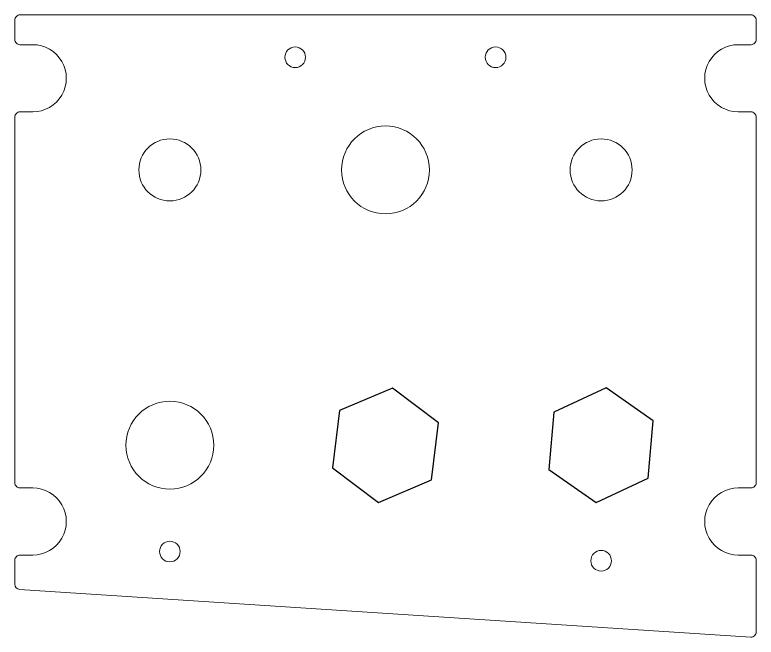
# Model space of a CAD drawing. Header units: millimetres. Extents: x -73 to 73, y -192 to 195.
# Drawn here: x -71.7 to 71.7, y -58.5 to 61.9 of the extents above; entities that cross this region are included whole.
import ezdxf

# ---------------------------------------------------------------- set-up
doc = ezdxf.new("R2010")
doc.units = ezdxf.units.MM
doc.header["$MEASUREMENT"] = 0
doc.layers.add('LED', color=7, linetype='Continuous')

msp = doc.modelspace()

# ---------------------------------------------------------------- linework, layer by layer
at = {"layer": 'LED', "color": 250}
for points in [[(10.2573, -17.0308), (1.3582, -10.3249), (-8.8989, -14.6788), (-10.2569, -25.7386), (-1.3578, -32.4445), (8.8993, -28.0906)], [(51.8241, -16.6755), (42.6964, -10.2842), (32.5975, -14.9934), (31.6263, -26.0939), (40.754, -32.4852), (50.8529, -27.776)]]:
    msp.add_lwpolyline(points, close=True, dxfattribs=at)
at = {"layer": 'LED', "color": 250, "lineweight": 9}
for centre, major_axis, ratio in [((-17.4739, 53.6442), (0, 2), 1), ((21.3111, 53.6442), (0, 2), 1), ((0.0002, 31.8557), (8.5002, 0), 0.99997647), ((-41.7249, 31.8557), (6.0001, 0), 0.99998333), ((41.7251, 31.8557), (6.0001, 0), 0.99998333), ((-41.7248, -21.3847), (8.5002, 0), 0.99997647), ((-41.725, -41.9529), (0, 2), 1), ((41.725, -43.7391), (0, 2), 1)]:
    msp.add_ellipse(centre, major_axis=major_axis, ratio=ratio, dxfattribs=at)
msp.add_open_spline([(70.6599, -58.4991), (70.9361, -58.5169), (71.2072, -58.4196), (71.409, -58.2303), (71.409, -58.2303), (71.6108, -58.0409), (71.7252, -57.7779), (71.725, -57.5012), (71.725, -57.5012), (71.725, -57.5012), (71.725, -43.6436), (71.725, -43.6436), (71.725, -43.6436), (71.7248, -43.3782), (71.6193, -43.1238), (71.4315, -42.9362), (71.4315, -42.9362), (71.2437, -42.7487), (70.9904, -42.6434), (70.725, -42.6436), (70.725, -42.6436), (70.725, -42.6436), (68.2625, -42.6436), (68.2625, -42.6436), (68.2625, -42.6436), (65.9403, -42.6436), (63.7945, -41.4047), (62.6333, -39.3936), (62.6333, -39.3936), (61.4722, -37.3825), (61.4722, -34.9047), (62.6333, -32.8936), (62.6333, -32.8936), (63.7945, -30.8825), (65.9403, -29.6436), (68.2625, -29.6436), (68.2625, -29.6436), (68.2625, -29.6436), (70.725, -29.6436), (70.725, -29.6436), (70.725, -29.6436), (70.9904, -29.6434), (71.2448, -29.5379), (71.4324, -29.3501), (71.4324, -29.3501), (71.6199, -29.1623), (71.7252, -28.909), (71.725, -28.6436), (71.725, -28.6436), (71.725, -28.6436), (71.725, 42.0814), (71.725, 42.0814), (71.725, 42.0814), (71.7248, 42.3468), (71.6193, 42.6012), (71.4315, 42.7888), (71.4315, 42.7888), (71.2437, 42.9763), (70.9904, 43.0816), (70.725, 43.0814), (70.725, 43.0814), (70.725, 43.0814), (68.2625, 43.0814), (68.2625, 43.0814), (68.2625, 43.0814), (65.9403, 43.0814), (63.7945, 44.3203), (62.6333, 46.3314), (62.6333, 46.3314), (61.4722, 48.3425), (61.4722, 50.8203), (62.6333, 52.8314), (62.6333, 52.8314), (63.7945, 54.8425), (65.9403, 56.0814), (68.2625, 56.0814), (68.2625, 56.0814), (68.2625, 56.0814), (70.725, 56.0814), (70.725, 56.0814), (70.725, 56.0814), (70.9904, 56.0816), (71.2448, 56.1871), (71.4324, 56.3749), (71.4324, 56.3749), (71.6199, 56.5627), (71.7252, 56.816), (71.725, 57.0814), (71.725, 57.0814), (71.725, 57.0814), (71.725, 60.8557), (71.725, 60.8557), (71.725, 60.8557), (71.7248, 61.1211), (71.6193, 61.3755), (71.4315, 61.5631), (71.4315, 61.5631), (71.2437, 61.7506), (70.9904, 61.8559), (70.725, 61.8557), (70.725, 61.8557), (70.725, 61.8557), (-70.725, 61.8557), (-70.725, 61.8557), (-70.725, 61.8557), (-70.9904, 61.8555), (-71.2448, 61.7499), (-71.4324, 61.5622), (-71.4324, 61.5622), (-71.6199, 61.3744), (-71.7252, 61.1211), (-71.725, 60.8557), (-71.725, 60.8557), (-71.725, 60.8557), (-71.725, 57.0814), (-71.725, 57.0814), (-71.725, 57.0814), (-71.7248, 56.816), (-71.6192, 56.5616), (-71.4315, 56.374), (-71.4315, 56.374), (-71.2437, 56.1865), (-70.9904, 56.0812), (-70.725, 56.0814), (-70.725, 56.0814), (-70.725, 56.0814), (-68.2625, 56.0814), (-68.2625, 56.0814), (-68.2625, 56.0814), (-65.9403, 56.0814), (-63.7944, 54.8425), (-62.6333, 52.8314), (-62.6333, 52.8314), (-61.4722, 50.8203), (-61.4722, 48.3425), (-62.6333, 46.3314), (-62.6333, 46.3314), (-63.7944, 44.3203), (-65.9403, 43.0814), (-68.2625, 43.0814), (-68.2625, 43.0814), (-68.2625, 43.0814), (-70.725, 43.0814), (-70.725, 43.0814), (-70.725, 43.0814), (-70.9904, 43.0812), (-71.2448, 42.9756), (-71.4324, 42.7879), (-71.4324, 42.7879), (-71.6199, 42.6001), (-71.7252, 42.3468), (-71.725, 42.0814), (-71.725, 42.0814), (-71.725, 42.0814), (-71.725, -28.6436), (-71.725, -28.6436), (-71.725, -28.6436), (-71.7248, -28.909), (-71.6192, -29.1634), (-71.4315, -29.351), (-71.4315, -29.351), (-71.2437, -29.5385), (-70.9904, -29.6438), (-70.725, -29.6436), (-70.725, -29.6436), (-70.725, -29.6436), (-68.2625, -29.6436), (-68.2625, -29.6436), (-68.2625, -29.6436), (-65.9403, -29.6436), (-63.7944, -30.8825), (-62.6333, -32.8936), (-62.6333, -32.8936), (-61.4722, -34.9047), (-61.4722, -37.3825), (-62.6333, -39.3936), (-62.6333, -39.3936), (-63.7944, -41.4047), (-65.9403, -42.6436), (-68.2625, -42.6436), (-68.2625, -42.6436), (-68.2625, -42.6436), (-70.725, -42.6436), (-70.725, -42.6436), (-70.725, -42.6436), (-70.9904, -42.6438), (-71.2448, -42.7494), (-71.4324, -42.9371), (-71.4324, -42.9371), (-71.6199, -43.1249), (-71.7252, -43.3782), (-71.725, -43.6436), (-71.725, -43.6436), (-71.725, -43.6436), (-71.725, -48.2762), (-71.725, -48.2762), (-71.725, -48.2762), (-71.7247, -48.8036), (-71.3163, -49.2401), (-70.7901, -49.2741), (-70.7901, -49.2741), (-70.7901, -49.2741), (70.6599, -58.4991), (70.6599, -58.4991)], degree=3, knots=[0, 0, 0, 0, 0.01923077, 0.01923077, 0.01923077, 0.01923077, 0.03846154, 0.03846154, 0.03846154, 0.03846154, 0.05769231, 0.05769231, 0.05769231, 0.05769231, 0.07692308, 0.07692308, 0.07692308, 0.07692308, 0.09615385, 0.09615385, 0.09615385, 0.09615385, 0.11538462, 0.11538462, 0.11538462, 0.11538462, 0.13461538, 0.13461538, 0.13461538, 0.13461538, 0.15384615, 0.15384615, 0.15384615, 0.15384615, 0.17307692, 0.17307692, 0.17307692, 0.17307692, 0.19230769, 0.19230769, 0.19230769, 0.19230769, 0.21153846, 0.21153846, 0.21153846, 0.21153846, 0.23076923, 0.23076923, 0.23076923, 0.23076923, 0.25, 0.25, 0.25, 0.25, 0.26923077, 0.26923077, 0.26923077, 0.26923077, 0.28846154, 0.28846154, 0.28846154, 0.28846154, 0.30769231, 0.30769231, 0.30769231, 0.30769231, 0.32692308, 0.32692308, 0.32692308, 0.32692308, 0.34615385, 0.34615385, 0.34615385, 0.34615385, 0.36538462, 0.36538462, 0.36538462, 0.36538462, 0.38461538, 0.38461538, 0.38461538, 0.38461538, 0.40384615, 0.40384615, 0.40384615, 0.40384615, 0.42307692, 0.42307692, 0.42307692, 0.42307692, 0.44230769, 0.44230769, 0.44230769, 0.44230769, 0.46153846, 0.46153846, 0.46153846, 0.46153846, 0.48076923, 0.48076923, 0.48076923, 0.48076923, 0.5, 0.5, 0.5, 0.5, 0.51923077, 0.51923077, 0.51923077, 0.51923077, 0.53846154, 0.53846154, 0.53846154, 0.53846154, 0.55769231, 0.55769231, 0.55769231, 0.55769231, 0.57692308, 0.57692308, 0.57692308, 0.57692308, 0.59615385, 0.59615385, 0.59615385, 0.59615385, 0.61538462, 0.61538462, 0.61538462, 0.61538462, 0.63461538, 0.63461538, 0.63461538, 0.63461538, 0.65384615, 0.65384615, 0.65384615, 0.65384615, 0.67307692, 0.67307692, 0.67307692, 0.67307692, 0.69230769, 0.69230769, 0.69230769, 0.69230769, 0.71153846, 0.71153846, 0.71153846, 0.71153846, 0.73076923, 0.73076923, 0.73076923, 0.73076923, 0.75, 0.75, 0.75, 0.75, 0.76923077, 0.76923077, 0.76923077, 0.76923077, 0.78846154, 0.78846154, 0.78846154, 0.78846154, 0.80769231, 0.80769231, 0.80769231, 0.80769231, 0.82692308, 0.82692308, 0.82692308, 0.82692308, 0.84615385, 0.84615385, 0.84615385, 0.84615385, 0.86538462, 0.86538462, 0.86538462, 0.86538462, 0.88461538, 0.88461538, 0.88461538, 0.88461538, 0.90384615, 0.90384615, 0.90384615, 0.90384615, 0.92307692, 0.92307692, 0.92307692, 0.92307692, 0.94230769, 0.94230769, 0.94230769, 0.94230769, 0.96153846, 0.96153846, 0.96153846, 0.96153846, 1, 1, 1, 1], dxfattribs=at)

doc.saveas('drawing.dxf')
